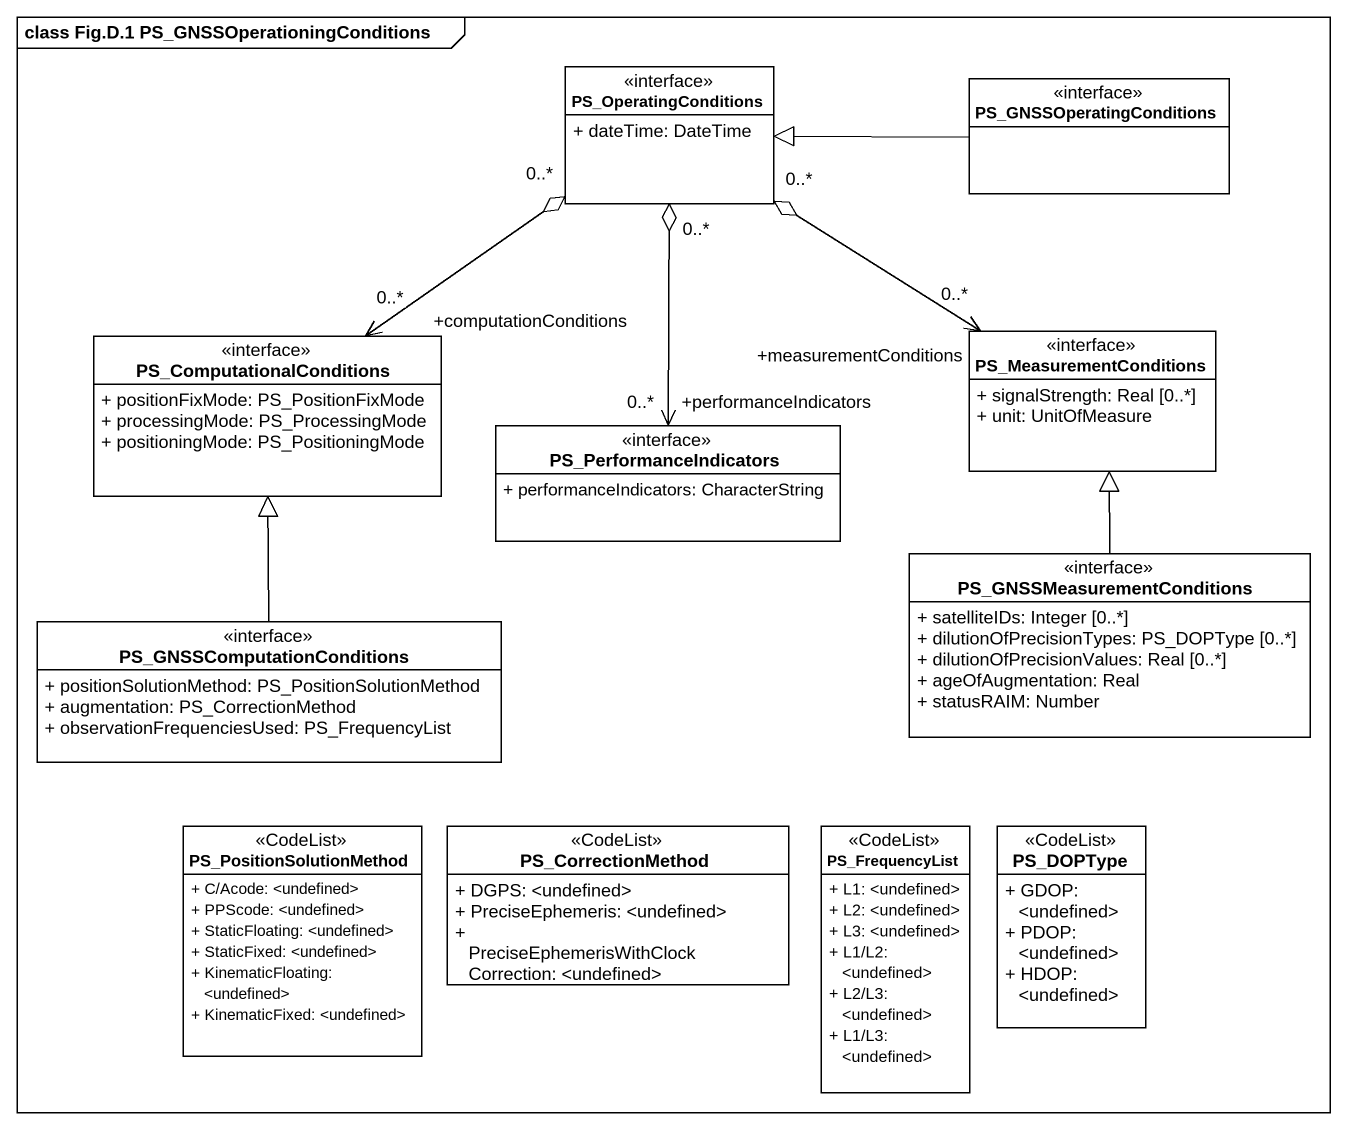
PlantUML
@startuml
mainframe class Fig.D.1 PS_GNSSOperationingConditions
hide circle
hide empty members
skinparam classAttributeIconSize 0
class PS_OperatingConditions <<interface>> #FFFFFF {
  + dateTime: DateTime
}
class PS_GNSSOperatingConditions <<interface>> #FFFFFF
class PS_ComputationalConditions <<interface>> #FFFFFF {
  + positionFixMode: PS_PositionFixMode
  + processingMode: PS_ProcessingMode
  + positioningMode: PS_PositioningMode
}
class PS_MeasurementConditions <<interface>> #FFFFFF {
  + signalStrength: Real [0..*]
  + unit: UnitOfMeasure
}
class PS_PerformanceIndicators <<interface>> #FFFFFF {
  + performanceIndicators: CharacterString
}
class PS_GNSSMeasurementConditions <<interface>> #FFFFFF {
  + satelliteIDs: Integer [0..*]
  + dilutionOfPrecisionTypes: PS_DOPType [0..*]
  + dilutionOfPrecisionValues: Real [0..*]
  + ageOfAugmentation: Real
  + statusRAIM: Number
}
class PS_GNSSComputationConditions <<interface>> #FFFFFF {
  + positionSolutionMethod: PS_PositionSolutionMethod
  + augmentation: PS_CorrectionMethod
  + observationFrequenciesUsed: PS_FrequencyList
}
class PS_PositionSolutionMethod <<CodeList>> #FFFFFF {
  + C/Acode: <undefined>
  + PPScode: <undefined>
  + StaticFloating: <undefined>
  + StaticFixed: <undefined>
  + KinematicFloating: <undefined>
  + KinematicFixed: <undefined>
}
class PS_CorrectionMethod <<CodeList>> #FFFFFF {
  + DGPS: <undefined>
  + PreciseEphemeris: <undefined>
  + PreciseEphemerisWithClockCorrection: <undefined>
}
class PS_FrequencyList <<CodeList>> #FFFFFF {
  + L1: <undefined>
  + L2: <undefined>
  + L3: <undefined>
  + L1/L2: <undefined>
  + L2/L3: <undefined>
  + L1/L3: <undefined>
}
class PS_DOPType <<CodeList>> #FFFFFF {
  + GDOP: <undefined>
  + PDOP: <undefined>
  + HDOP: <undefined>
}
PS_OperatingConditions "0..*" o--> "+computationConditions\n0..*" PS_ComputationalConditions
PS_OperatingConditions "0..*" o--> "+measurementConditions\n0..*" PS_MeasurementConditions
PS_OperatingConditions "0..*" o--> "+performanceIndicators\n0..*" PS_PerformanceIndicators
PS_GNSSOperatingConditions -left-|> PS_OperatingConditions
PS_GNSSMeasurementConditions -up-|> PS_MeasurementConditions
PS_GNSSComputationConditions -up-|> PS_ComputationalConditions
@enduml
